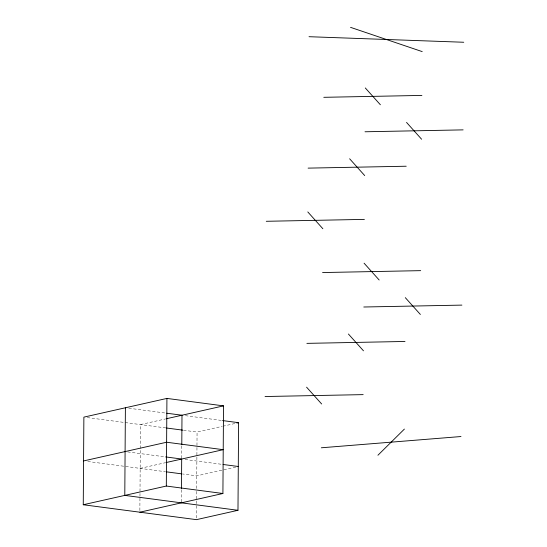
<?xml version="1.0" encoding="UTF-8"?>
<svg xmlns="http://www.w3.org/2000/svg" width="547" height="547" viewBox="0 0 547 547"><rect width="100%" height="100%" fill="white"/><g stroke="black" fill="none" stroke-linecap="round" stroke-linejoin="round"><path stroke-width="0.41" stroke-dasharray="2.73 2.05" d="M139.868 510.515L139.964 497.032M139.97 496.191L140.47 424.581L165.385 418.968M181.392 502.002L181.488 488.526M181.693 458.195L181.789 444.718M196.469 517.968L196.564 504.484M196.564 503.643L196.667 489.319M196.674 488.478L197.064 432.034L221.979 426.421M222.814 426.236L236.099 423.241M140.162 468.389L165.078 462.776M235.798 467.049L196.763 475.842L182.404 473.948M128.777 408.219L165.105 413.006M185.378 415.672L222.54 420.568M87.253 417.573L165.809 427.918M183.553 430.25L197.064 432.034M127.629 451.918L164.797 456.813M185.071 459.48L222.239 464.376M87.793 461.49L165.509 471.726"/><path stroke-width="0.82" d="M222.54 420.568L238.595 422.681L237.979 510.296L196.455 519.65L83.26 504.744L83.876 417.129L166.924 398.421L223.525 405.874L222.909 493.497L139.861 512.197M125.4 407.775L124.791 495.391L237.979 510.296M83.26 504.744L166.315 486.044L166.924 398.421M181.488 488.526L181.693 459.036L165.638 456.923M181.789 444.718L181.994 415.228L166.794 413.224M377.936 455.234L404.39 429.08M166.22 418.783L223.525 405.874M236.933 423.057L238.595 422.681M83.568 460.936L166.623 442.236L223.217 449.682L165.912 462.591M321.335 447.788L460.984 436.533M323.783 97.318L421.908 95.417M365.006 131.772L463.124 129.871M308.105 168.127L406.223 166.226M266.273 221.289L364.391 219.388M322.559 272.55L420.684 270.649M363.782 307.004L461.9 305.11M306.881 343.366L404.999 341.465M265.049 396.527L363.167 394.626M309.021 36.704L463.74 42.256M166.657 428.027L182.705 430.14M223.08 464.485L238.287 466.488M166.35 471.835L181.556 473.839M166.315 486.044L222.909 493.497M350.545 27.35L422.209 51.609M406.53 122.419L421.6 139.225M365.307 87.964L380.377 104.764M349.629 158.774L364.699 175.58M405.306 297.657L420.376 314.457M364.083 263.196L379.16 280.002M307.797 211.935L322.867 228.742M348.405 334.012L363.475 350.818M306.573 387.173L321.643 403.973"/></g></svg>
